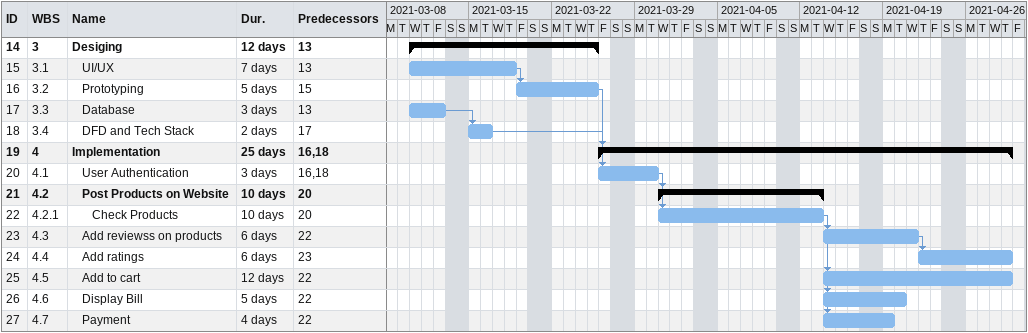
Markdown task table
| ID | WBS | Task | Duration | Start | Finish | Predecessors |
|---|---|---|---|---|---|---|
| 14 | 3 | **Desiging** | 12d | 2021-03-10 | 2021-03-25 | 13 |
| 15 | 3.1 | UI/UX | 7d | 2021-03-10 | 2021-03-18 | 13 |
| 16 | 3.2 | Prototyping | 5d | 2021-03-19 | 2021-03-25 | 15 |
| 17 | 3.3 | Database | 3d | 2021-03-10 | 2021-03-12 | 13 |
| 18 | 3.4 | DFD and Tech Stack | 2d | 2021-03-15 | 2021-03-16 | 17 |
| 19 | 4 | **Implementation** | 25d | 2021-03-26 | 2021-04-29 | 16, 18 |
| 20 | 4.1 | User Authentication | 3d | 2021-03-26 | 2021-03-30 | 16, 18 |
| 21 | 4.2 | **Post Products on Website** | 10d | 2021-03-31 | 2021-04-13 | 20 |
| 22 | 4.2.1 | Check Products | 10d | 2021-03-31 | 2021-04-13 | 20 |
| 23 | 4.3 | Add reviewss on products | 6d | 2021-04-14 | 2021-04-21 | 22 |
| 24 | 4.4 | Add ratings | 6d | 2021-04-22 | 2021-04-29 | 23 |
| 25 | 4.5 | Add to cart | 12d | 2021-04-14 | 2021-04-29 | 22 |
| 26 | 4.6 | Display Bill | 5d | 2021-04-14 | 2021-04-20 | 22 |
| 27 | 4.7 | Payment | 4d | 2021-04-14 | 2021-04-19 | 22 |
